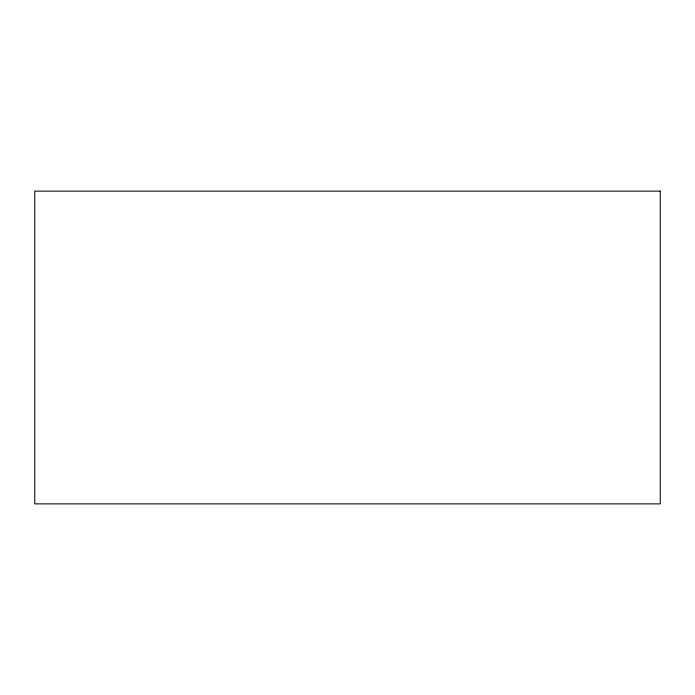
<?xml version="1.0" encoding="UTF-8"?>
<svg xmlns="http://www.w3.org/2000/svg" width="695" height="695" viewBox="0 0 695 695"><rect width="100%" height="100%" fill="white"/><g stroke="black" fill="none" stroke-linecap="round" stroke-linejoin="round"><path stroke-width="1.04" d="M660.25 191.125L34.75 191.125L34.75 503.875L660.25 503.875L660.25 191.125"/></g></svg>
